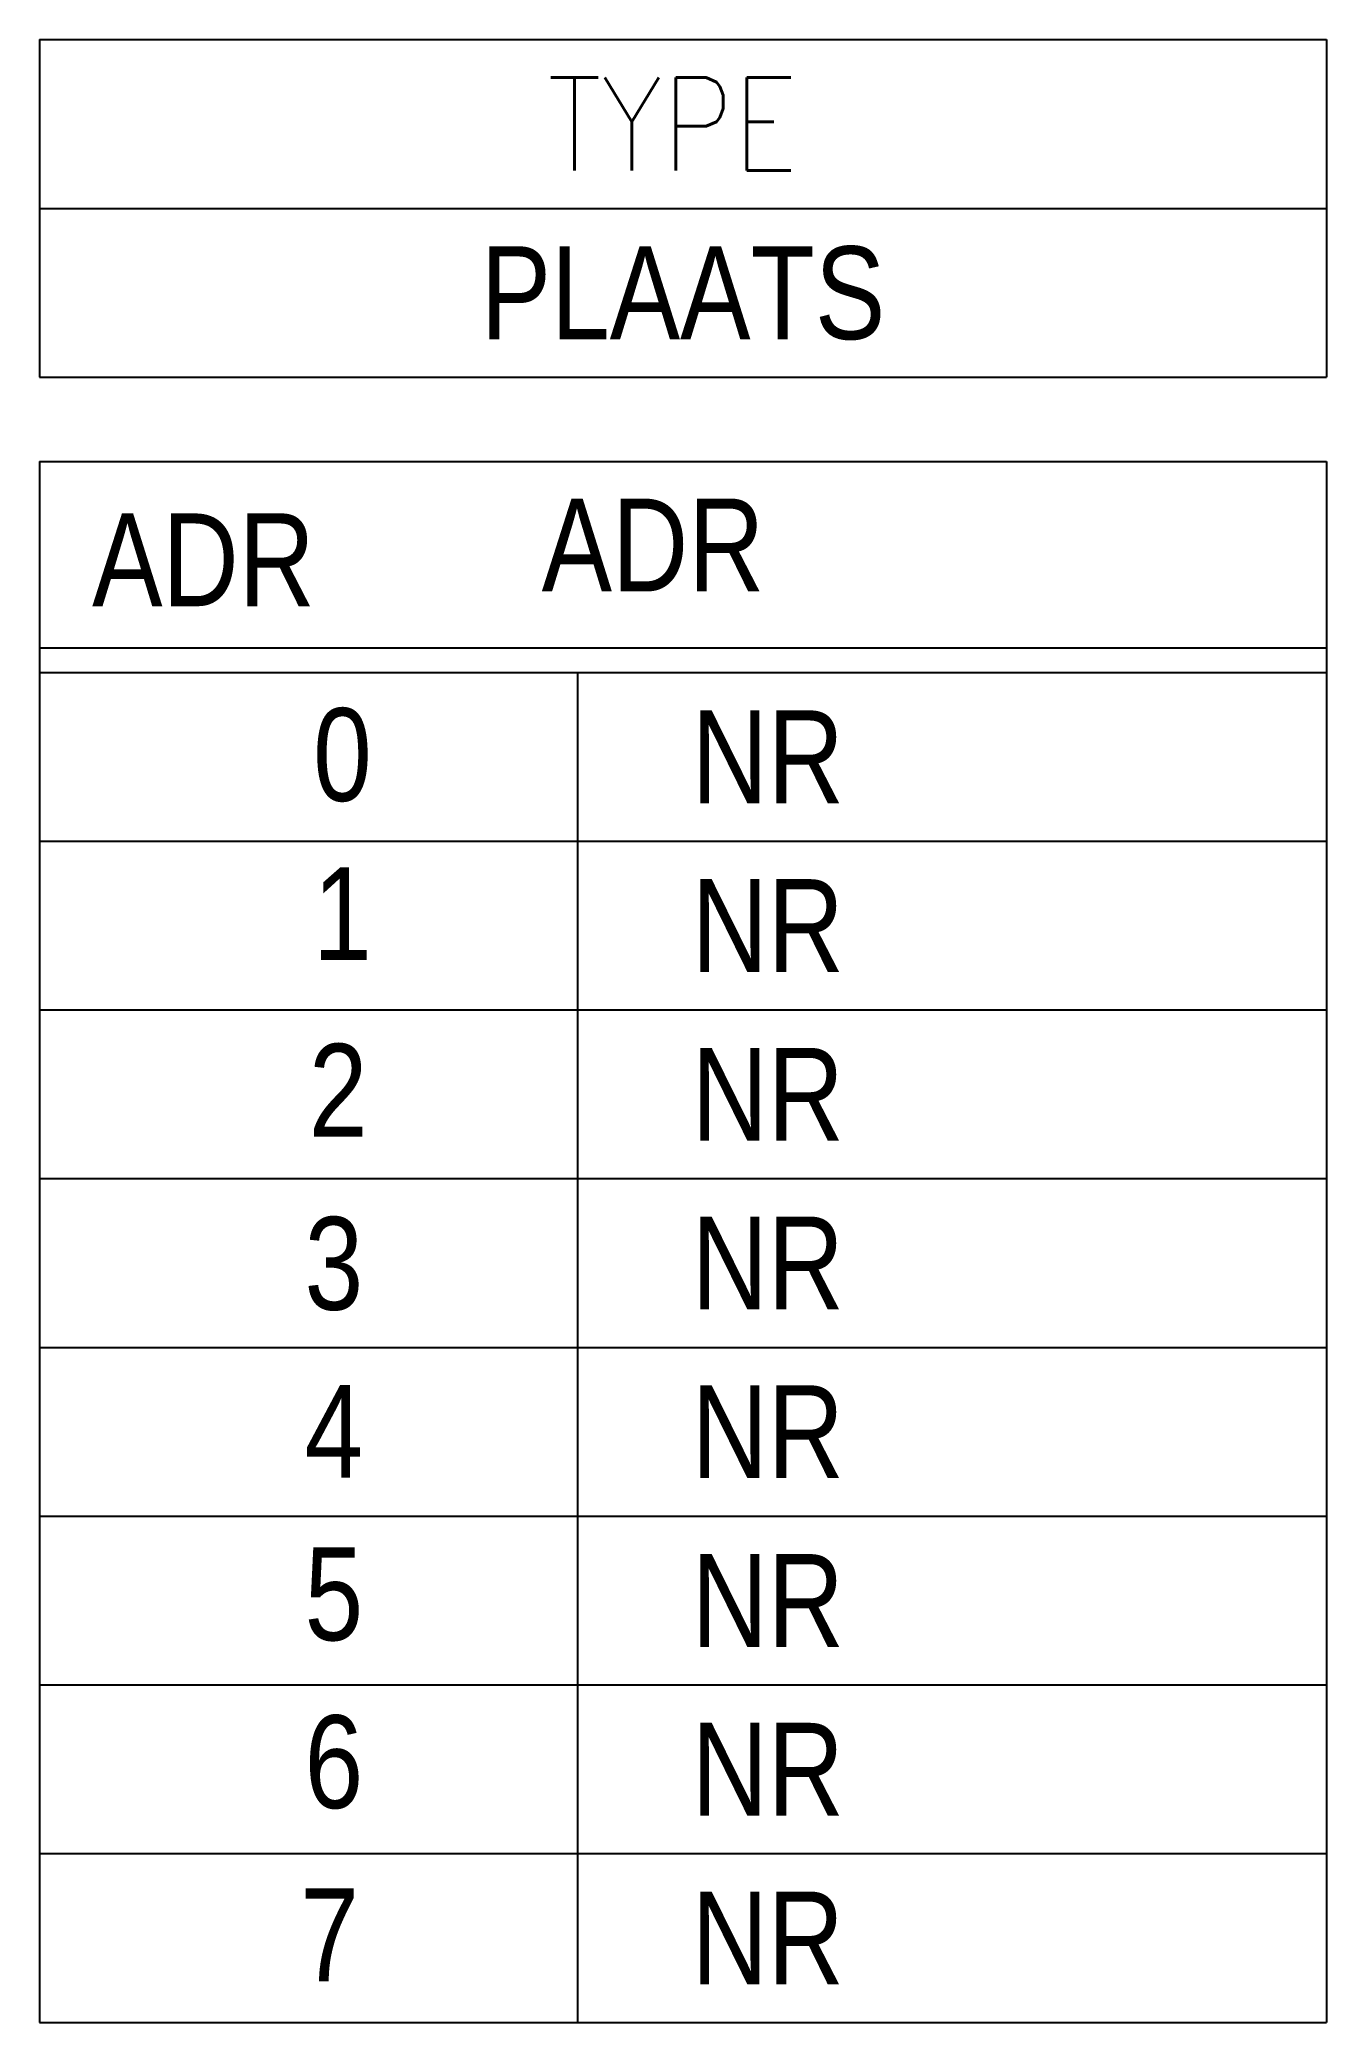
# Model space of a CAD drawing. Extents: x 278 to 314, y 69 to 213.
# Drawn here: x 280 to 310.5, y 69 to 116 of the extents above.
import ezdxf
from ezdxf.enums import TextEntityAlignment as Align

# ---------------------------------------------------------------- set-up
doc = ezdxf.new("R2010")
doc.units = 0
doc.header["$MEASUREMENT"] = 0
doc.layers.add('1', color=8, linetype='CONTINUOUS')
doc.layers.add('3', color=30, linetype='CONTINUOUS')
doc.styles.add('ROMANS', font='ROMANS.SHX')

msp = doc.modelspace()

# ---------------------------------------------------------------- linework, layer by layer
at = {"layer": '1'}
for p, q in [((280, 116), (280, 108)), ((280, 112), (310.5, 112)), ((280, 112), (310.5, 112)), ((280, 108), (310.5, 108)), ((280, 106), (280, 69)), ((280, 106), (310.5, 106)), ((310.5, 106), (310.5, 69)), ((280, 101.58), (310.5, 101.58)), ((280, 101), (280, 69)), ((280, 101), (310.5, 101)), ((280, 101), (310.5, 101)), ((292.75, 101), (292.75, 69)), ((310.5, 101), (310.5, 69)), ((280, 97), (310.5, 97)), ((280, 97), (310.5, 97)), ((280, 93), (310.5, 93)), ((280, 93), (310.5, 93)), ((280, 89), (310.5, 89)), ((280, 89), (310.5, 89)), ((280, 85), (310.5, 85)), ((280, 85), (310.5, 85)), ((280, 81), (310.5, 81)), ((280, 81), (310.5, 81)), ((280, 77), (310.5, 77)), ((280, 77), (310.5, 77)), ((280, 73), (310.5, 73)), ((280, 73), (310.5, 73)), ((280, 69), (310.5, 69)), ((280, 69), (310.5, 69))]:
    msp.add_line(p, q, dxfattribs=at)
at = {"layer": '3'}
for p, q in [((280, 116), (310.5, 116)), ((280, 116), (310.5, 116)), ((280, 116), (280, 108)), ((310.5, 116), (310.5, 108)), ((310.5, 116), (310.5, 108)), ((280, 108), (310.5, 108))]:
    msp.add_line(p, q, dxfattribs=at)

# ---------------------------------------------------------------- texts
at = {"layer": '1', "width": 0.85}
for s, p in [('ADR', (281.244, 102.57)), ('0', (286.482, 97.953)), ('1', (286.482, 94.182)), ('2', (286.381, 89.995)), ('3', (286.279, 85.891)), ('4', (286.279, 81.912)), ('5', (286.279, 78.057)), ('6', (286.279, 74.078)), ('7', (286.177, 69.974))]:
    msp.add_text(s, height=2.2, dxfattribs=at).set_placement(p)
at = {"layer": '1', "style": 'ROMANS', "width": 0.85}
msp.add_attdef('TYPE', text='', height=2.2, dxfattribs=at).set_placement((295, 114), align=Align.MIDDLE)
at = {"layer": '1', "width": 0.85}
msp.add_attdef('PLAATS', text='', height=2.2, dxfattribs=at).set_placement((295.25, 108.9), align=Align.CENTER)
for tag, p in [('ADR', (291.9, 102.921)), ('NR', (295.454, 97.9)), ('NR', (295.454, 93.9)), ('NR', (295.454, 89.9)), ('NR', (295.454, 85.9)), ('NR', (295.454, 81.9)), ('NR', (295.454, 77.9)), ('NR', (295.454, 73.9)), ('NR', (295.454, 69.9))]:
    msp.add_attdef(tag, p, '', height=2.2, dxfattribs=at)

doc.saveas('drawing.dxf')
